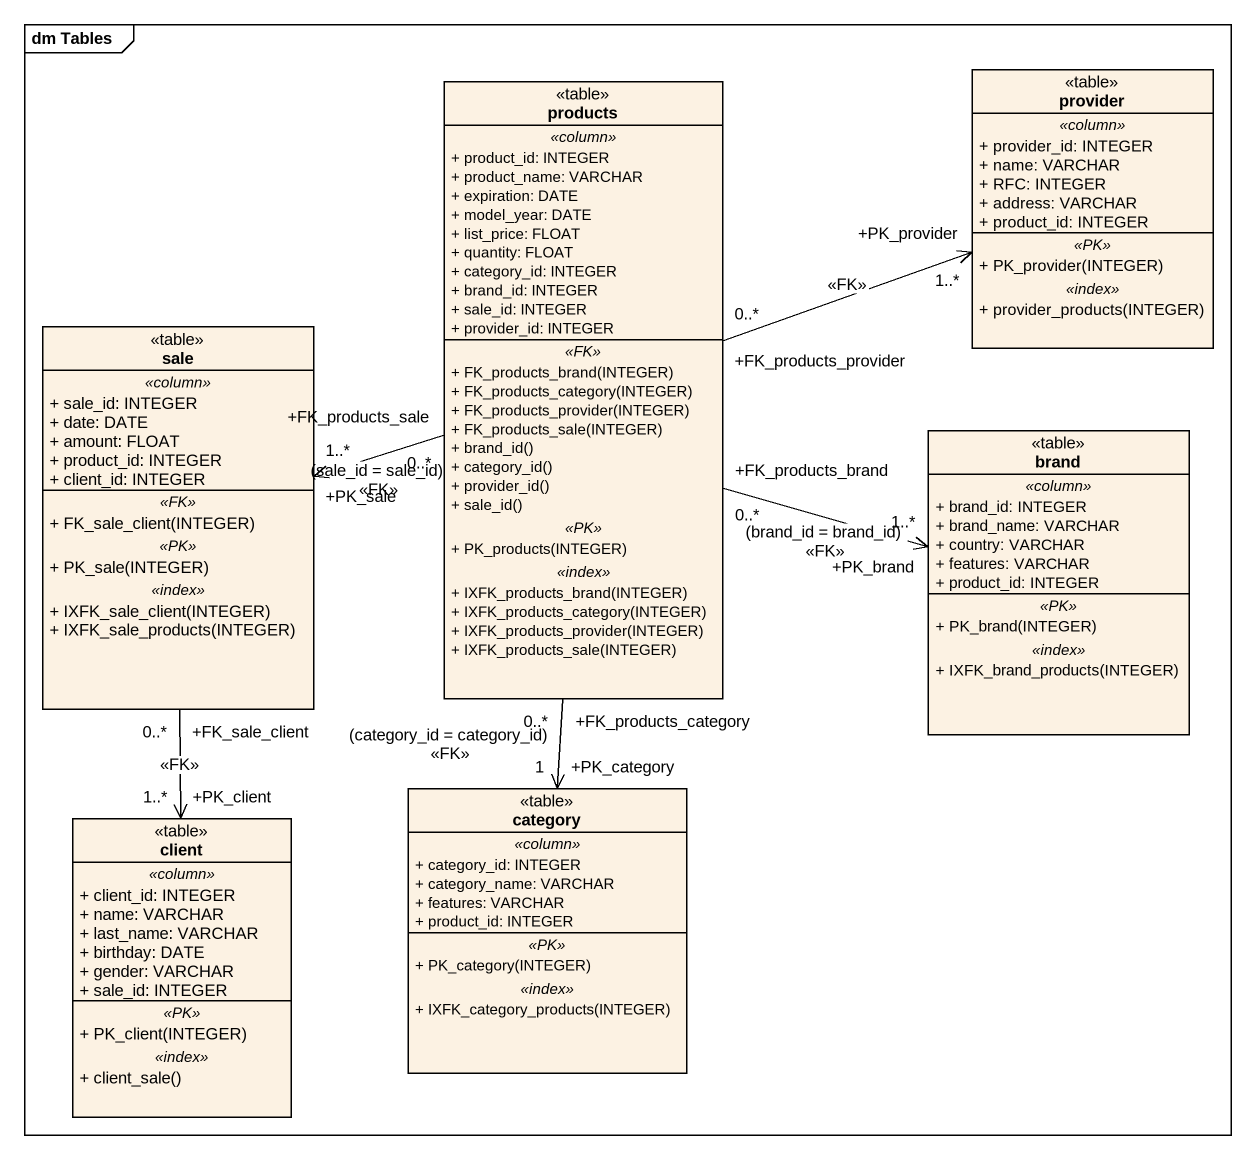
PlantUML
@startuml
mainframe dm Tables
hide circle
hide empty members
skinparam classAttributeIconSize 0
class products <<table>> {
  .. <<column>> ..
  + product_id: INTEGER
  + product_name: VARCHAR
  + expiration: DATE
  + model_year: DATE
  + list_price: FLOAT
  + quantity: FLOAT
  + category_id: INTEGER
  + brand_id: INTEGER
  + sale_id: INTEGER
  + provider_id: INTEGER
  .. <<FK>> ..
  + FK_products_brand(INTEGER)
  + FK_products_category(INTEGER)
  + FK_products_provider(INTEGER)
  + FK_products_sale(INTEGER)
  + brand_id()
  + category_id()
  + provider_id()
  + sale_id()
  .. <<PK>> ..
  + PK_products(INTEGER)
  .. <<index>> ..
  + IXFK_products_brand(INTEGER)
  + IXFK_products_category(INTEGER)
  + IXFK_products_provider(INTEGER)
  + IXFK_products_sale(INTEGER)
}
class provider <<table>> {
  .. <<column>> ..
  + provider_id: INTEGER
  + name: VARCHAR
  + RFC: INTEGER
  + address: VARCHAR
  + product_id: INTEGER
  .. <<PK>> ..
  + PK_provider(INTEGER)
  .. <<index>> ..
  + provider_products(INTEGER)
}
class sale <<table>> {
  .. <<column>> ..
  + sale_id: INTEGER
  + date: DATE
  + amount: FLOAT
  + product_id: INTEGER
  + client_id: INTEGER
  .. <<FK>> ..
  + FK_sale_client(INTEGER)
  .. <<PK>> ..
  + PK_sale(INTEGER)
  .. <<index>> ..
  + IXFK_sale_client(INTEGER)
  + IXFK_sale_products(INTEGER)
}
class brand <<table>> {
  .. <<column>> ..
  + brand_id: INTEGER
  + brand_name: VARCHAR
  + country: VARCHAR
  + features: VARCHAR
  + product_id: INTEGER
  .. <<PK>> ..
  + PK_brand(INTEGER)
  .. <<index>> ..
  + IXFK_brand_products(INTEGER)
}
class client <<table>> {
  .. <<column>> ..
  + client_id: INTEGER
  + name: VARCHAR
  + last_name: VARCHAR
  + birthday: DATE
  + gender: VARCHAR
  + sale_id: INTEGER
  .. <<PK>> ..
  + PK_client(INTEGER)
  .. <<index>> ..
  + client_sale()
}
class category <<table>> {
  .. <<column>> ..
  + category_id: INTEGER
  + category_name: VARCHAR
  + features: VARCHAR
  + product_id: INTEGER
  .. <<PK>> ..
  + PK_category(INTEGER)
  .. <<index>> ..
  + IXFK_category_products(INTEGER)
}
products "+FK_products_provider\n0..*" -right-> "+PK_provider\n1..*" provider : <<FK>>
products "+FK_products_sale\n0..*" -left-> "+PK_sale\n1..*" sale : (sale_id = sale_id)\n<<FK>>
products "+FK_products_brand\n0..*" -right-> "+PK_brand\n1..*" brand : (brand_id = brand_id)\n<<FK>>
products "+FK_products_category\n0..*" --> "+PK_category\n1" category : (category_id = category_id)\n<<FK>>
sale "+FK_sale_client\n0..*" --> "+PK_client\n1..*" client : <<FK>>
@enduml
